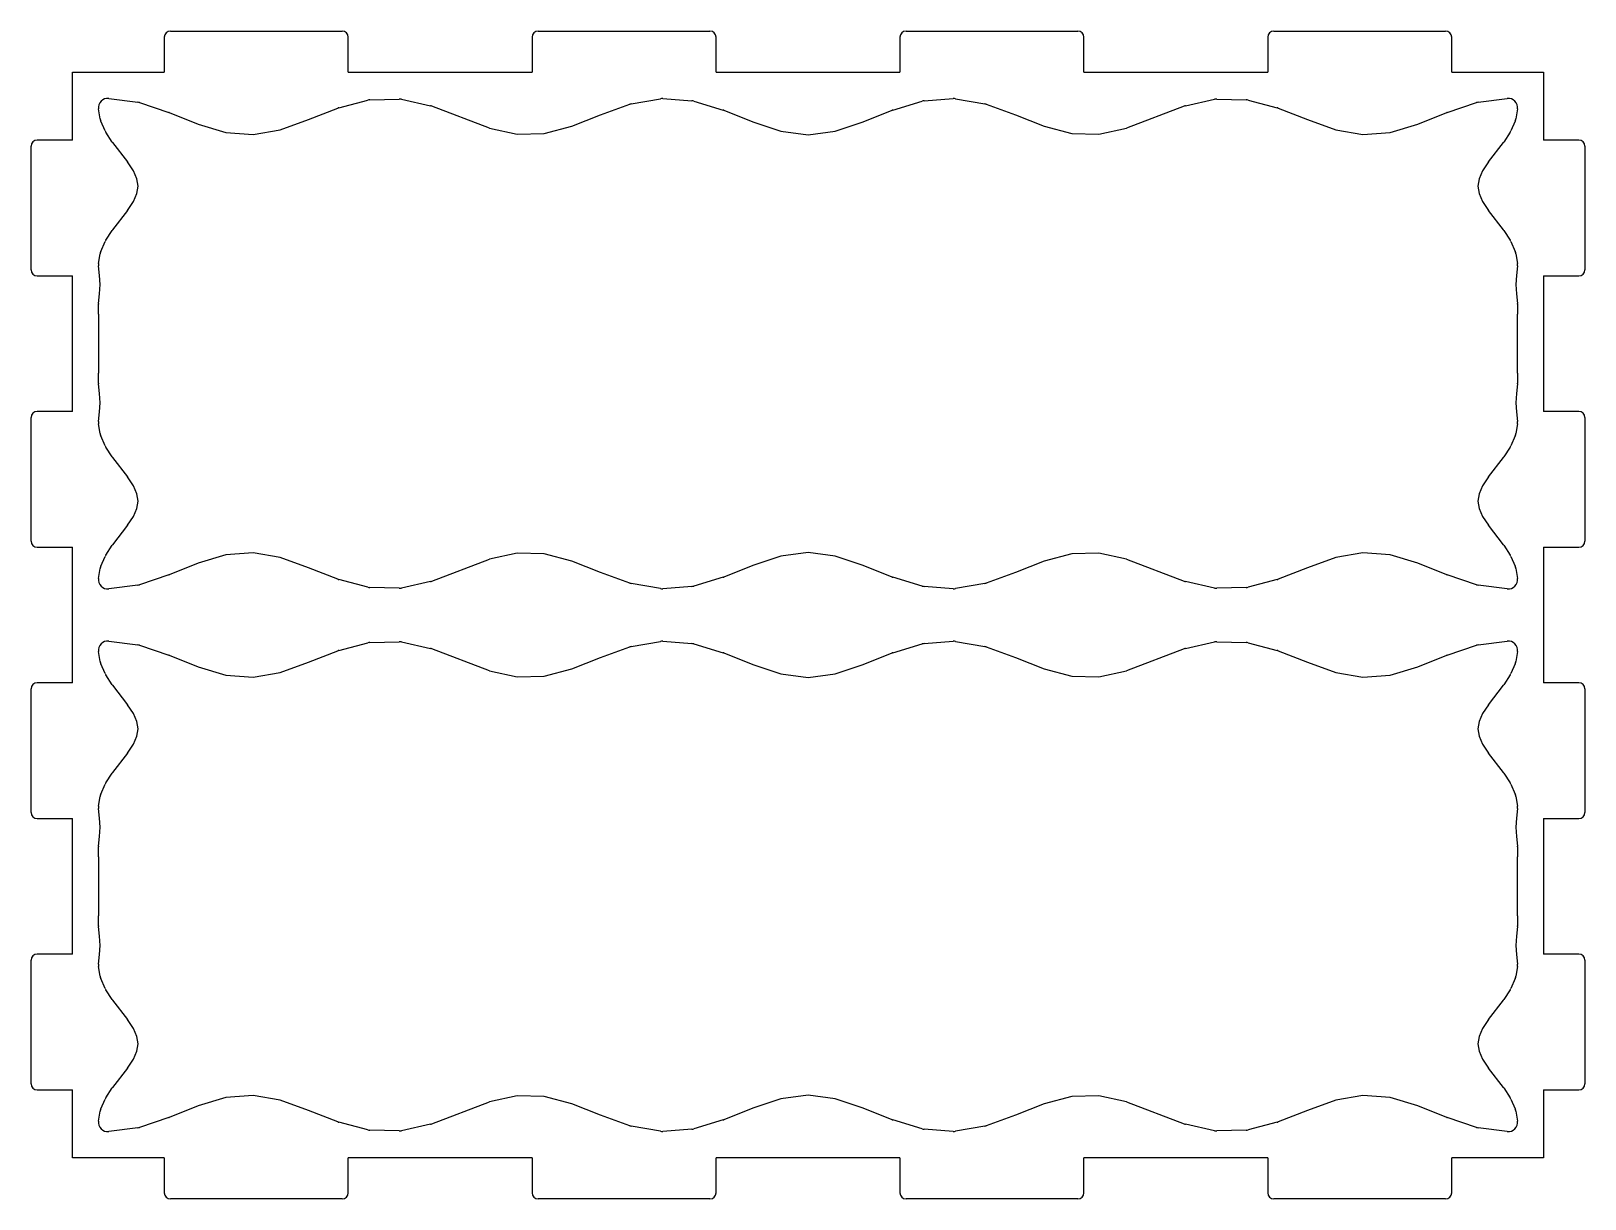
# Model space of a CAD drawing. Header units: millimetres. Extents: x 0 to 512, y 0 to 385.
import ezdxf

# ---------------------------------------------------------------- set-up
doc = ezdxf.new("R2010")
doc.units = ezdxf.units.MM
doc.layers.add('CutProfile', color=7, linetype='CONTINUOUS')

msp = doc.modelspace()

# ---------------------------------------------------------------- linework, layer by layer
at = {"layer": 'CutProfile'}
for p, q in [((45.9, 385), (102.5, 385)), ((167.1, 385), (223.7, 385)), ((288.3, 385), (344.9, 385)), ((409.5, 385), (466.1, 385)), ((43.9, 383), (43.9, 371.4)), ((104.5, 371.4), (104.5, 383)), ((165.1, 383), (165.1, 371.4)), ((225.7, 371.4), (225.7, 383)), ((286.3, 383), (286.3, 371.4)), ((346.9, 371.4), (346.9, 383)), ((407.5, 383), (407.5, 371.4)), ((468.1, 371.4), (468.1, 383)), ((13.6, 371.4), (43.9, 371.4)), ((13.6, 349.04), (13.6, 371.4)), ((104.5, 371.4), (165.1, 371.4)), ((225.7, 371.4), (286.3, 371.4)), ((346.9, 371.4), (407.5, 371.4)), ((468.1, 371.4), (498.4, 371.4)), ((498.4, 371.4), (498.4, 349.04)), ((22.73, 356.1), (22.23, 359.34)), ((25.58, 362.78), (35.2, 361.54)), ((35.77, 361.41), (45.38, 358.2)), ((91.46, 355.82), (101.04, 359.59)), ((101.37, 359.7), (110.98, 362.24)), ((111.67, 362.34), (121.29, 362.59)), ((122.02, 362.52), (131.64, 360.38)), ((151.08, 353.03), (132.05, 360.26)), ((187.67, 357.41), (197.28, 360.87)), ((197.78, 361), (207.39, 362.7)), ((208.15, 362.74), (217.77, 361.99)), ((218.4, 361.87), (228.02, 358.97)), ((228.26, 358.88), (237.8, 355.07)), ((274.2, 355.07), (283.74, 358.88)), ((283.98, 358.97), (293.6, 361.87)), ((294.23, 361.99), (303.85, 362.74)), ((304.61, 362.7), (314.22, 361)), ((314.72, 360.87), (324.33, 357.41)), ((379.95, 360.26), (360.92, 353.03)), ((380.36, 360.38), (389.98, 362.52)), ((390.71, 362.59), (400.33, 362.34)), ((401.02, 362.24), (410.63, 359.7)), ((410.96, 359.59), (420.54, 355.82)), ((466.62, 358.2), (476.23, 361.41)), ((476.8, 361.54), (486.42, 362.78)), ((489.77, 359.34), (489.27, 356.1)), ((24.37, 352.11), (22.95, 355.35)), ((45.55, 358.14), (55.04, 354.34)), ((55.04, 354.34), (64.22, 351.57)), ((82.12, 352.47), (91.46, 355.82)), ((169.02, 351.25), (178.13, 353.66)), ((178.13, 353.66), (187.59, 357.37)), ((237.8, 355.07), (247.06, 351.98)), ((264.94, 351.98), (274.2, 355.07)), ((324.41, 357.37), (333.87, 353.66)), ((333.87, 353.66), (342.98, 351.25)), ((420.54, 355.82), (429.88, 352.47)), ((447.78, 351.57), (456.96, 354.34)), ((456.96, 354.34), (466.45, 358.14)), ((489.05, 355.35), (487.63, 352.11)), ((13.6, 349.04), (2, 349.04)), ((26.73, 348.42), (24.61, 351.67)), ((26.87, 348.23), (31.81, 341.84)), ((64.22, 351.57), (73.14, 350.87)), ((73.14, 350.87), (82.12, 352.47)), ((151.08, 353.03), (160.12, 351.01)), ((160.12, 351.01), (169.02, 351.25)), ((247.06, 351.98), (256, 350.82)), ((256, 350.82), (264.94, 351.98)), ((342.98, 351.25), (351.88, 351.01)), ((351.88, 351.01), (360.92, 353.03)), ((429.88, 352.47), (438.86, 350.87)), ((438.86, 350.87), (447.78, 351.57)), ((480.19, 341.84), (485.13, 348.23)), ((487.39, 351.67), (485.27, 348.42)), ((510, 349.04), (498.4, 349.04)), ((0, 306.31), (0, 347.04)), ((512, 347.04), (512, 306.31)), ((33.73, 338.9), (31.81, 341.84)), ((34.9, 336.25), (33.73, 338.9)), ((478.27, 338.9), (477.1, 336.25)), ((480.19, 341.84), (478.27, 338.9)), ((35.26, 333.85), (34.9, 336.25)), ((34.9, 331.45), (35.26, 333.85)), ((477.1, 336.25), (476.74, 333.85)), ((476.74, 333.85), (477.1, 331.45)), ((31.81, 325.86), (33.73, 328.8)), ((33.73, 328.8), (34.9, 331.45)), ((477.1, 331.45), (478.27, 328.8)), ((478.27, 328.8), (480.19, 325.86)), ((31.81, 325.86), (26.87, 319.47)), ((485.13, 319.47), (480.19, 325.86)), ((24.61, 316.03), (26.73, 319.28)), ((485.27, 319.28), (487.39, 316.03)), ((22.95, 312.35), (24.37, 315.59)), ((487.63, 315.59), (489.05, 312.35)), ((22.52, 304.41), (22.21, 307.62)), ((22.23, 308.36), (22.73, 311.6)), ((489.27, 311.6), (489.77, 308.36)), ((489.79, 307.62), (489.48, 304.41)), ((2, 304.31), (13.6, 304.31)), ((13.6, 259.59), (13.6, 304.31)), ((22.74, 301.41), (22.52, 304.41)), ((489.48, 304.41), (489.26, 301.41)), ((498.4, 304.31), (498.4, 259.59)), ((498.4, 304.31), (510, 304.31)), ((22.22, 295.21), (22.52, 298.42)), ((22.52, 298.42), (22.74, 301.41)), ((489.26, 301.41), (489.48, 298.42)), ((489.48, 298.42), (489.78, 295.21)), ((22.2, 291.68), (22.2, 294.93)), ((489.8, 294.93), (489.8, 291.68)), ((22.2, 291.68), (22.2, 272.22)), ((489.8, 272.22), (489.8, 291.68)), ((22.2, 268.97), (22.2, 272.22)), ((489.8, 272.22), (489.8, 268.97)), ((22.52, 265.48), (22.22, 268.69)), ((489.78, 268.69), (489.48, 265.48)), ((22.74, 262.49), (22.52, 265.48)), ((22.52, 259.49), (22.74, 262.49)), ((489.48, 265.48), (489.26, 262.49)), ((489.26, 262.49), (489.48, 259.49)), ((0, 216.86), (0, 257.59)), ((13.6, 259.59), (2, 259.59)), ((22.21, 256.28), (22.52, 259.49)), ((489.48, 259.49), (489.79, 256.28)), ((510, 259.59), (498.4, 259.59)), ((512, 257.59), (512, 216.86)), ((22.73, 252.3), (22.23, 255.54)), ((24.37, 248.31), (22.95, 251.55)), ((489.05, 251.55), (487.63, 248.31)), ((489.77, 255.54), (489.27, 252.3)), ((26.73, 244.62), (24.61, 247.87)), ((487.39, 247.87), (485.27, 244.62)), ((26.87, 244.43), (31.81, 238.04)), ((480.19, 238.04), (485.13, 244.43)), ((33.73, 235.1), (31.81, 238.04)), ((480.19, 238.04), (478.27, 235.1)), ((34.9, 232.45), (33.73, 235.1)), ((35.26, 230.05), (34.9, 232.45)), ((477.1, 232.45), (476.74, 230.05)), ((478.27, 235.1), (477.1, 232.45)), ((33.73, 225), (34.9, 227.65)), ((34.9, 227.65), (35.26, 230.05)), ((476.74, 230.05), (477.1, 227.65)), ((477.1, 227.65), (478.27, 225)), ((31.81, 222.06), (26.87, 215.67)), ((31.81, 222.06), (33.73, 225)), ((478.27, 225), (480.19, 222.06)), ((485.13, 215.67), (480.19, 222.06)), ((24.61, 212.23), (26.73, 215.48)), ((485.27, 215.48), (487.39, 212.23)), ((2, 214.86), (13.6, 214.86)), ((13.6, 170.14), (13.6, 214.86)), ((22.95, 208.55), (24.37, 211.79)), ((64.22, 212.33), (55.04, 209.56)), ((73.14, 213.03), (64.22, 212.33)), ((82.12, 211.43), (73.14, 213.03)), ((91.46, 208.08), (82.12, 211.43)), ((132.05, 203.64), (151.08, 210.87)), ((160.12, 212.89), (151.08, 210.87)), ((169.02, 212.65), (160.12, 212.89)), ((178.13, 210.24), (169.02, 212.65)), ((187.59, 206.53), (178.13, 210.24)), ((247.06, 211.92), (237.8, 208.83)), ((256, 213.08), (247.06, 211.92)), ((264.94, 211.92), (256, 213.08)), ((274.2, 208.83), (264.94, 211.92)), ((333.87, 210.24), (324.41, 206.53)), ((342.98, 212.65), (333.87, 210.24)), ((351.88, 212.89), (342.98, 212.65)), ((360.92, 210.87), (351.88, 212.89)), ((360.92, 210.87), (379.95, 203.64)), ((429.88, 211.43), (420.54, 208.08)), ((438.86, 213.03), (429.88, 211.43)), ((447.78, 212.33), (438.86, 213.03)), ((456.96, 209.56), (447.78, 212.33)), ((487.63, 211.79), (489.05, 208.55)), ((498.4, 214.86), (498.4, 170.14)), ((498.4, 214.86), (510, 214.86)), ((22.23, 204.56), (22.73, 207.8)), ((45.38, 205.7), (35.77, 202.49)), ((55.04, 209.56), (45.55, 205.76)), ((101.04, 204.31), (91.46, 208.08)), ((197.28, 203.03), (187.67, 206.49)), ((228.02, 204.93), (218.4, 202.03)), ((237.8, 208.83), (228.26, 205.02)), ((283.74, 205.02), (274.2, 208.83)), ((293.6, 202.03), (283.98, 204.93)), ((324.33, 206.49), (314.72, 203.03)), ((420.54, 208.08), (410.96, 204.31)), ((466.45, 205.76), (456.96, 209.56)), ((476.23, 202.49), (466.62, 205.7)), ((489.27, 207.8), (489.77, 204.56)), ((35.2, 202.36), (25.58, 201.12)), ((110.98, 201.66), (101.37, 204.2)), ((121.29, 201.31), (111.67, 201.56)), ((131.64, 203.52), (122.02, 201.38)), ((207.39, 201.2), (197.78, 202.9)), ((217.77, 201.91), (208.15, 201.16)), ((303.85, 201.16), (294.23, 201.91)), ((314.22, 202.9), (304.61, 201.2)), ((389.98, 201.38), (380.36, 203.52)), ((400.33, 201.56), (390.71, 201.31)), ((410.63, 204.2), (401.02, 201.66)), ((486.42, 201.12), (476.8, 202.36)), ((22.73, 177.2), (22.23, 180.44)), ((25.58, 183.88), (35.2, 182.64)), ((35.77, 182.51), (45.38, 179.3)), ((45.55, 179.24), (55.04, 175.44)), ((91.46, 176.92), (101.04, 180.69)), ((101.37, 180.8), (110.98, 183.34)), ((111.67, 183.44), (121.29, 183.69)), ((122.02, 183.62), (131.64, 181.48)), ((151.08, 174.13), (132.05, 181.36)), ((187.67, 178.51), (197.28, 181.97)), ((197.78, 182.1), (207.39, 183.8)), ((208.15, 183.84), (217.77, 183.09)), ((218.4, 182.97), (228.02, 180.07)), ((228.26, 179.98), (237.8, 176.17)), ((274.2, 176.17), (283.74, 179.98)), ((283.98, 180.07), (293.6, 182.97)), ((294.23, 183.09), (303.85, 183.84)), ((304.61, 183.8), (314.22, 182.1)), ((314.72, 181.97), (324.33, 178.51)), ((379.95, 181.36), (360.92, 174.13)), ((380.36, 181.48), (389.98, 183.62)), ((390.71, 183.69), (400.33, 183.44)), ((401.02, 183.34), (410.63, 180.8)), ((410.96, 180.69), (420.54, 176.92)), ((456.96, 175.44), (466.45, 179.24)), ((466.62, 179.3), (476.23, 182.51)), ((476.8, 182.64), (486.42, 183.88)), ((489.77, 180.44), (489.27, 177.2)), ((24.37, 173.21), (22.95, 176.45)), ((55.04, 175.44), (64.22, 172.67)), ((82.12, 173.57), (91.46, 176.92)), ((151.08, 174.13), (160.12, 172.11)), ((169.02, 172.35), (178.13, 174.76)), ((178.13, 174.76), (187.59, 178.47)), ((237.8, 176.17), (247.06, 173.08)), ((264.94, 173.08), (274.2, 176.17)), ((324.41, 178.47), (333.87, 174.76)), ((333.87, 174.76), (342.98, 172.35)), ((351.88, 172.11), (360.92, 174.13)), ((420.54, 176.92), (429.88, 173.57)), ((447.78, 172.67), (456.96, 175.44)), ((489.05, 176.45), (487.63, 173.21)), ((13.6, 170.14), (2, 170.14)), ((26.73, 169.52), (24.61, 172.77)), ((26.87, 169.33), (31.81, 162.94)), ((64.22, 172.67), (73.14, 171.97)), ((73.14, 171.97), (82.12, 173.57)), ((160.12, 172.11), (169.02, 172.35)), ((247.06, 173.08), (256, 171.92)), ((256, 171.92), (264.94, 173.08)), ((342.98, 172.35), (351.88, 172.11)), ((429.88, 173.57), (438.86, 171.97)), ((438.86, 171.97), (447.78, 172.67)), ((480.19, 162.94), (485.13, 169.33)), ((487.39, 172.77), (485.27, 169.52)), ((510, 170.14), (498.4, 170.14)), ((0, 127.41), (0, 168.14)), ((512, 168.14), (512, 127.41)), ((33.73, 160), (31.81, 162.94)), ((34.9, 157.35), (33.73, 160)), ((478.27, 160), (477.1, 157.35)), ((480.19, 162.94), (478.27, 160)), ((35.26, 154.95), (34.9, 157.35)), ((34.9, 152.55), (35.26, 154.95)), ((477.1, 157.35), (476.74, 154.95)), ((476.74, 154.95), (477.1, 152.55)), ((31.81, 146.96), (33.73, 149.9)), ((33.73, 149.9), (34.9, 152.55)), ((477.1, 152.55), (478.27, 149.9)), ((478.27, 149.9), (480.19, 146.96)), ((31.81, 146.96), (26.87, 140.57)), ((485.13, 140.57), (480.19, 146.96)), ((24.61, 137.13), (26.73, 140.38)), ((485.27, 140.38), (487.39, 137.13)), ((22.95, 133.45), (24.37, 136.69)), ((487.63, 136.69), (489.05, 133.45)), ((22.52, 125.51), (22.21, 128.72)), ((22.23, 129.46), (22.73, 132.7)), ((489.27, 132.7), (489.77, 129.46)), ((489.79, 128.72), (489.48, 125.51)), ((2, 125.41), (13.6, 125.41)), ((13.6, 80.69), (13.6, 125.41)), ((22.74, 122.51), (22.52, 125.51)), ((489.48, 125.51), (489.26, 122.51)), ((498.4, 125.41), (498.4, 80.69)), ((498.4, 125.41), (510, 125.41)), ((22.22, 116.31), (22.52, 119.52)), ((22.52, 119.52), (22.74, 122.51)), ((489.26, 122.51), (489.48, 119.52)), ((489.48, 119.52), (489.78, 116.31)), ((22.2, 112.78), (22.2, 116.03)), ((22.2, 112.78), (22.2, 93.32)), ((489.8, 116.03), (489.8, 112.78)), ((489.8, 93.32), (489.8, 112.78)), ((22.2, 90.07), (22.2, 93.32)), ((489.8, 93.32), (489.8, 90.07)), ((22.52, 86.58), (22.22, 89.79)), ((489.78, 89.79), (489.48, 86.58)), ((22.74, 83.59), (22.52, 86.58)), ((22.52, 80.59), (22.74, 83.59)), ((489.48, 86.58), (489.26, 83.59)), ((489.26, 83.59), (489.48, 80.59)), ((0, 37.96), (0, 78.69)), ((13.6, 80.69), (2, 80.69)), ((22.21, 77.38), (22.52, 80.59)), ((489.48, 80.59), (489.79, 77.38)), ((510, 80.69), (498.4, 80.69)), ((512, 78.69), (512, 37.96)), ((22.73, 73.4), (22.23, 76.64)), ((24.37, 69.41), (22.95, 72.65)), ((489.05, 72.65), (487.63, 69.41)), ((489.77, 76.64), (489.27, 73.4)), ((26.73, 65.72), (24.61, 68.97)), ((487.39, 68.97), (485.27, 65.72)), ((26.87, 65.53), (31.81, 59.14)), ((480.19, 59.14), (485.13, 65.53)), ((33.73, 56.2), (31.81, 59.14)), ((480.19, 59.14), (478.27, 56.2)), ((34.9, 53.55), (33.73, 56.2)), ((35.26, 51.15), (34.9, 53.55)), ((477.1, 53.55), (476.74, 51.15)), ((478.27, 56.2), (477.1, 53.55)), ((31.81, 43.16), (33.73, 46.1)), ((33.73, 46.1), (34.9, 48.75)), ((34.9, 48.75), (35.26, 51.15)), ((476.74, 51.15), (477.1, 48.75)), ((477.1, 48.75), (478.27, 46.1)), ((478.27, 46.1), (480.19, 43.16)), ((31.81, 43.16), (26.87, 36.77)), ((485.13, 36.77), (480.19, 43.16)), ((2, 35.96), (13.6, 35.96)), ((13.6, 13.6), (13.6, 35.96)), ((24.61, 33.33), (26.73, 36.58)), ((485.27, 36.58), (487.39, 33.33)), ((498.4, 35.96), (498.4, 13.6)), ((498.4, 35.96), (510, 35.96)), ((22.95, 29.65), (24.37, 32.89)), ((64.22, 33.43), (55.04, 30.66)), ((73.14, 34.13), (64.22, 33.43)), ((82.12, 32.53), (73.14, 34.13)), ((91.46, 29.18), (82.12, 32.53)), ((132.05, 24.74), (151.08, 31.97)), ((160.12, 33.99), (151.08, 31.97)), ((169.02, 33.75), (160.12, 33.99)), ((178.13, 31.34), (169.02, 33.75)), ((187.59, 27.63), (178.13, 31.34)), ((247.06, 33.02), (237.8, 29.93)), ((256, 34.18), (247.06, 33.02)), ((264.94, 33.02), (256, 34.18)), ((274.2, 29.93), (264.94, 33.02)), ((333.87, 31.34), (324.41, 27.63)), ((342.98, 33.75), (333.87, 31.34)), ((351.88, 33.99), (342.98, 33.75)), ((360.92, 31.97), (351.88, 33.99)), ((360.92, 31.97), (379.95, 24.74)), ((429.88, 32.53), (420.54, 29.18)), ((438.86, 34.13), (429.88, 32.53)), ((447.78, 33.43), (438.86, 34.13)), ((456.96, 30.66), (447.78, 33.43)), ((487.63, 32.89), (489.05, 29.65)), ((22.23, 25.66), (22.73, 28.9)), ((45.38, 26.8), (35.77, 23.59)), ((55.04, 30.66), (45.55, 26.86)), ((101.04, 25.41), (91.46, 29.18)), ((197.28, 24.13), (187.67, 27.59)), ((228.02, 26.03), (218.4, 23.13)), ((237.8, 29.93), (228.26, 26.12)), ((283.74, 26.12), (274.2, 29.93)), ((293.6, 23.13), (283.98, 26.03)), ((324.33, 27.59), (314.72, 24.13)), ((420.54, 29.18), (410.96, 25.41)), ((466.45, 26.86), (456.96, 30.66)), ((476.23, 23.59), (466.62, 26.8)), ((489.27, 28.9), (489.77, 25.66)), ((35.2, 23.46), (25.58, 22.22)), ((110.98, 22.76), (101.37, 25.3)), ((121.29, 22.41), (111.67, 22.66)), ((131.64, 24.62), (122.02, 22.48)), ((207.39, 22.3), (197.78, 24)), ((217.77, 23.01), (208.15, 22.26)), ((303.85, 22.26), (294.23, 23.01)), ((314.22, 24), (304.61, 22.3)), ((389.98, 22.48), (380.36, 24.62)), ((400.33, 22.66), (390.71, 22.41)), ((410.63, 25.3), (401.02, 22.76)), ((486.42, 22.22), (476.8, 23.46)), ((43.9, 13.6), (13.6, 13.6)), ((43.9, 13.6), (43.9, 2)), ((104.5, 2), (104.5, 13.6)), ((165.1, 13.6), (104.5, 13.6)), ((165.1, 13.6), (165.1, 2)), ((225.7, 2), (225.7, 13.6)), ((286.3, 13.6), (225.7, 13.6)), ((286.3, 13.6), (286.3, 2)), ((346.9, 2), (346.9, 13.6)), ((407.5, 13.6), (346.9, 13.6)), ((407.5, 13.6), (407.5, 2)), ((468.1, 2), (468.1, 13.6)), ((498.4, 13.6), (468.1, 13.6)), ((102.5, 0), (45.9, 0)), ((223.7, 0), (167.1, 0)), ((344.9, 0), (288.3, 0)), ((466.1, 0), (409.5, 0))]:
    msp.add_line(p, q, dxfattribs=at)
for centre, radius, start, end in [((45.9, 383), 2, 90, 180), ((102.5, 383), 2, 0, 90), ((167.1, 383), 2, 90, 180), ((223.7, 383), 2, 0, 90), ((288.3, 383), 2, 90, 180), ((344.9, 383), 2, 0, 90), ((409.5, 383), 2, 90, 180), ((466.1, 383), 2, 0, 90), ((25.2, 359.8), 3, 82.6534, -171.2616), ((34.82, 358.56), 3, 71.5562, 82.6534), ((102.13, 356.8), 3, 104.8136, 111.4745), ((111.75, 359.34), 3, 91.5027, 104.8136), ((121.37, 359.6), 3, 77.4374, 91.5027), ((130.98, 357.45), 3, 69.2024, 77.4374), ((198.3, 358.04), 3, 100.0598, 109.7856), ((207.92, 359.75), 3, 85.5256, 100.0598), ((217.53, 359), 3, 73.2185, 85.5256), ((227.15, 356.1), 3, 68.1865, 73.2185), ((284.85, 356.1), 3, 106.7815, 111.8135), ((294.47, 359), 3, 94.4744, 106.7815), ((304.08, 359.75), 3, 79.9402, 94.4744), ((313.7, 358.04), 3, 70.2144, 79.9402), ((381.02, 357.45), 3, 102.5626, 110.7976), ((390.63, 359.6), 3, 88.4973, 102.5626), ((400.25, 359.34), 3, 75.1864, 88.4973), ((409.87, 356.8), 3, 68.5255, 75.1864), ((477.18, 358.56), 3, 97.3466, 108.4438), ((486.8, 359.8), 3, -8.7384, 97.3466), ((25.7, 356.56), 3, -171.2616, -156.3599), ((44.43, 355.35), 3, 68.1865, 71.5562), ((188.68, 354.58), 3, 109.7856, 111.4745), ((323.32, 354.58), 3, 68.5255, 70.2144), ((467.57, 355.35), 3, 108.4438, 111.8135), ((486.3, 356.56), 3, -23.6401, -8.7384), ((2, 347.04), 2, 90, 180), ((27.12, 353.31), 3, -156.3599, -146.7713), ((29.24, 350.07), 3, -146.7713, -142.3053), ((482.76, 350.07), 3, -37.6947, -33.2287), ((484.88, 353.31), 3, -33.2287, -23.6401), ((510, 347.04), 2, 0, 90), ((29.24, 317.63), 3, 142.3053, 146.7713), ((482.76, 317.63), 3, 33.2287, 37.6947), ((25.7, 311.14), 3, 156.3599, 171.2616), ((27.12, 314.39), 3, 146.7713, 156.3599), ((484.88, 314.39), 3, 23.6401, 33.2287), ((486.3, 311.14), 3, 8.7384, 23.6401), ((25.2, 307.9), 3, 171.2616, -174.5494), ((486.8, 307.9), 3, -5.4506, 8.7384), ((2, 306.31), 2, 180, -90), ((510, 306.31), 2, -90, 0), ((25.2, 294.93), 3, 174.5877, 179.9458), ((486.8, 294.93), 3, 0.0542, 5.4123), ((25.2, 291.68), 3, 179.9458, 180), ((486.8, 291.68), 3, 0, 0.0542), ((25.2, 272.22), 3, 180, -179.9458), ((486.8, 272.22), 3, -0.0542, 0), ((25.2, 268.98), 3, -179.9458, -174.5877), ((486.8, 268.98), 3, -5.4123, -0.0542), ((2, 257.59), 2, 90, 180), ((25.2, 256), 3, 174.5494, -171.2616), ((486.8, 256), 3, -8.7384, 5.4506), ((510, 257.59), 2, 0, 90), ((25.7, 252.76), 3, -171.2616, -156.3599), ((486.3, 252.76), 3, -23.6401, -8.7384), ((27.12, 249.51), 3, -156.3599, -146.7713), ((484.88, 249.51), 3, -33.2287, -23.6401), ((29.24, 246.27), 3, -146.7713, -142.3053), ((482.76, 246.27), 3, -37.6947, -33.2287), ((2, 216.86), 2, 180, -90), ((29.24, 213.83), 3, 142.3053, 146.7713), ((482.76, 213.83), 3, 33.2287, 37.6947), ((510, 216.86), 2, -90, 0), ((27.12, 210.59), 3, 146.7713, 156.3599), ((484.88, 210.59), 3, 23.6401, 33.2287), ((25.7, 207.34), 3, 156.3599, 171.2616), ((44.43, 208.55), 3, -71.5562, -68.1865), ((188.68, 209.32), 3, -111.4745, -109.7856), ((227.15, 207.8), 3, -73.2185, -68.1865), ((284.85, 207.8), 3, -111.8135, -106.7815), ((323.32, 209.32), 3, -70.2144, -68.5255), ((467.57, 208.55), 3, -111.8135, -108.4438), ((486.3, 207.34), 3, 8.7384, 23.6401), ((25.2, 204.1), 3, 171.2616, -82.6534), ((34.82, 205.34), 3, -82.6534, -71.5562), ((102.13, 207.1), 3, -111.4745, -104.8136), ((111.75, 204.56), 3, -104.8136, -91.5027), ((121.37, 204.3), 3, -91.5027, -77.4374), ((130.98, 206.45), 3, -77.4374, -69.2024), ((198.3, 205.86), 3, -109.7856, -100.0598), ((207.92, 204.15), 3, -100.0598, -85.5256), ((217.53, 204.9), 3, -85.5256, -73.2185), ((294.47, 204.9), 3, -106.7815, -94.4744), ((304.08, 204.15), 3, -94.4744, -79.9402), ((313.7, 205.86), 3, -79.9402, -70.2144), ((381.02, 206.45), 3, -110.7976, -102.5626), ((390.63, 204.3), 3, -102.5626, -88.4973), ((400.25, 204.56), 3, -88.4973, -75.1864), ((409.87, 207.1), 3, -75.1864, -68.5255), ((477.18, 205.34), 3, -108.4438, -97.3466), ((486.8, 204.1), 3, -97.3466, 8.7384), ((25.2, 180.9), 3, 82.6534, -171.2616), ((34.82, 179.66), 3, 71.5562, 82.6534), ((44.43, 176.45), 3, 68.1865, 71.5562), ((102.13, 177.9), 3, 104.8136, 111.4745), ((111.75, 180.44), 3, 91.5027, 104.8136), ((121.37, 180.7), 3, 77.4374, 91.5027), ((130.98, 178.55), 3, 69.2024, 77.4374), ((198.3, 179.14), 3, 100.0598, 109.7856), ((207.92, 180.85), 3, 85.5256, 100.0598), ((217.53, 180.1), 3, 73.2185, 85.5256), ((227.15, 177.2), 3, 68.1865, 73.2185), ((284.85, 177.2), 3, 106.7815, 111.8135), ((294.47, 180.1), 3, 94.4744, 106.7815), ((304.08, 180.85), 3, 79.9402, 94.4744), ((313.7, 179.14), 3, 70.2144, 79.9402), ((381.02, 178.55), 3, 102.5626, 110.7976), ((390.63, 180.7), 3, 88.4973, 102.5626), ((400.25, 180.44), 3, 75.1864, 88.4973), ((409.87, 177.9), 3, 68.5255, 75.1864), ((467.57, 176.45), 3, 108.4438, 111.8135), ((477.18, 179.66), 3, 97.3466, 108.4438), ((486.8, 180.9), 3, -8.7384, 97.3466), ((25.7, 177.66), 3, -171.2616, -156.3599), ((188.68, 175.68), 3, 109.7856, 111.4745), ((323.32, 175.68), 3, 68.5255, 70.2144), ((486.3, 177.66), 3, -23.6401, -8.7384), ((2, 168.14), 2, 90, 180), ((27.12, 174.41), 3, -156.3599, -146.7713), ((29.24, 171.17), 3, -146.7713, -142.3053), ((482.76, 171.17), 3, -37.6947, -33.2287), ((484.88, 174.41), 3, -33.2287, -23.6401), ((510, 168.14), 2, 0, 90), ((29.24, 138.73), 3, 142.3053, 146.7713), ((482.76, 138.73), 3, 33.2287, 37.6947), ((25.7, 132.24), 3, 156.3599, 171.2616), ((27.12, 135.49), 3, 146.7713, 156.3599), ((484.88, 135.49), 3, 23.6401, 33.2287), ((486.3, 132.24), 3, 8.7384, 23.6401), ((25.2, 129), 3, 171.2616, -174.5494), ((486.8, 129), 3, -5.4506, 8.7384), ((2, 127.41), 2, 180, -90), ((510, 127.41), 2, -90, 0), ((25.2, 116.03), 3, 174.5877, 179.9458), ((25.2, 112.78), 3, 179.9458, 180), ((486.8, 116.03), 3, 0.0542, 5.4123), ((486.8, 112.78), 3, 0, 0.0542), ((25.2, 93.32), 3, 180, -179.9458), ((486.8, 93.32), 3, -0.0542, 0), ((25.2, 90.08), 3, -179.9458, -174.5877), ((486.8, 90.08), 3, -5.4123, -0.0542), ((2, 78.69), 2, 90, 180), ((25.2, 77.1), 3, 174.5494, -171.2616), ((486.8, 77.1), 3, -8.7384, 5.4506), ((510, 78.69), 2, 0, 90), ((25.7, 73.86), 3, -171.2616, -156.3599), ((486.3, 73.86), 3, -23.6401, -8.7384), ((27.12, 70.61), 3, -156.3599, -146.7713), ((484.88, 70.61), 3, -33.2287, -23.6401), ((29.24, 67.37), 3, -146.7713, -142.3053), ((482.76, 67.37), 3, -37.6947, -33.2287), ((2, 37.96), 2, 180, -90), ((29.24, 34.93), 3, 142.3053, 146.7713), ((482.76, 34.93), 3, 33.2287, 37.6947), ((510, 37.96), 2, -90, 0), ((27.12, 31.69), 3, 146.7713, 156.3599), ((484.88, 31.69), 3, 23.6401, 33.2287), ((25.2, 25.2), 3, 171.2616, -82.6534), ((25.7, 28.44), 3, 156.3599, 171.2616), ((44.43, 29.65), 3, -71.5562, -68.1865), ((188.68, 30.42), 3, -111.4745, -109.7856), ((227.15, 28.9), 3, -73.2185, -68.1865), ((284.85, 28.9), 3, -111.8135, -106.7815), ((323.32, 30.42), 3, -70.2144, -68.5255), ((467.57, 29.65), 3, -111.8135, -108.4438), ((486.8, 25.2), 3, -97.3466, 8.7384), ((486.3, 28.44), 3, 8.7384, 23.6401), ((34.82, 26.44), 3, -82.6534, -71.5562), ((102.13, 28.2), 3, -111.4745, -104.8136), ((111.75, 25.66), 3, -104.8136, -91.5027), ((121.37, 25.4), 3, -91.5027, -77.4374), ((130.98, 27.55), 3, -77.4374, -69.2024), ((198.3, 26.96), 3, -109.7856, -100.0598), ((207.92, 25.25), 3, -100.0598, -85.5256), ((217.53, 26), 3, -85.5256, -73.2185), ((294.47, 26), 3, -106.7815, -94.4744), ((304.08, 25.25), 3, -94.4744, -79.9402), ((313.7, 26.96), 3, -79.9402, -70.2144), ((381.02, 27.55), 3, -110.7976, -102.5626), ((390.63, 25.4), 3, -102.5626, -88.4973), ((400.25, 25.66), 3, -88.4973, -75.1864), ((409.87, 28.2), 3, -75.1864, -68.5255), ((477.18, 26.44), 3, -108.4438, -97.3466), ((45.9, 2), 2, -180, -90), ((102.5, 2), 2, -90, 0), ((167.1, 2), 2, -180, -90), ((223.7, 2), 2, -90, 0), ((288.3, 2), 2, -180, -90), ((344.9, 2), 2, -90, 0), ((409.5, 2), 2, -180, -90), ((466.1, 2), 2, -90, 0)]:
    msp.add_arc(centre, radius, start, end, dxfattribs=at)

doc.saveas('drawing.dxf')
